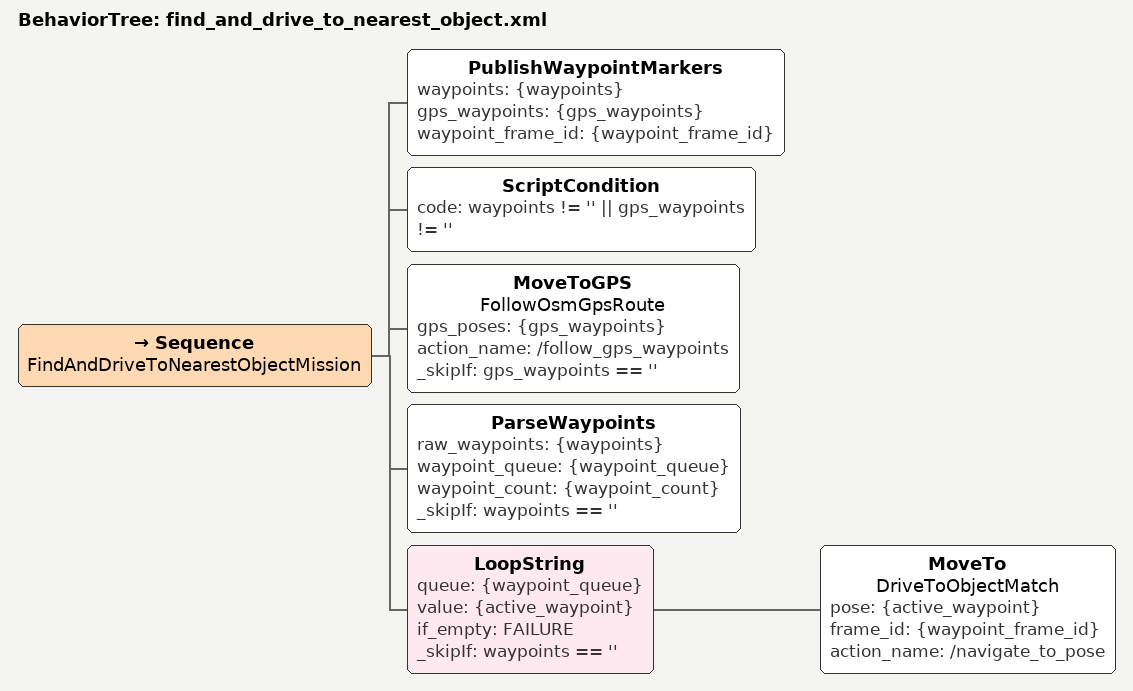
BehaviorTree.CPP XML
<?xml version="1.0"?>
<root BTCPP_format="4" main_tree_to_execute="find_and_drive_to_nearest_object.xml">
  <BehaviorTree ID="find_and_drive_to_nearest_object.xml">
    <Sequence name="FindAndDriveToNearestObjectMission">
      <PublishWaypointMarkers
        waypoints="{waypoints}"
        gps_waypoints="{gps_waypoints}"
        waypoint_frame_id="{waypoint_frame_id}" />
      <ScriptCondition code="waypoints != '' || gps_waypoints != ''" />
      <MoveToGPS
        name="FollowOsmGpsRoute"
        gps_poses="{gps_waypoints}"
        action_name="/follow_gps_waypoints"
        _skipIf="gps_waypoints == ''" />
      <ParseWaypoints
        raw_waypoints="{waypoints}"
        waypoint_queue="{waypoint_queue}"
        waypoint_count="{waypoint_count}"
        _skipIf="waypoints == ''" />
      <LoopString queue="{waypoint_queue}" value="{active_waypoint}" if_empty="FAILURE"
        _skipIf="waypoints == ''">
        <MoveTo
          name="DriveToObjectMatch"
          pose="{active_waypoint}"
          frame_id="{waypoint_frame_id}"
          action_name="/navigate_to_pose" />
      </LoopString>
    </Sequence>
  </BehaviorTree>
</root>
